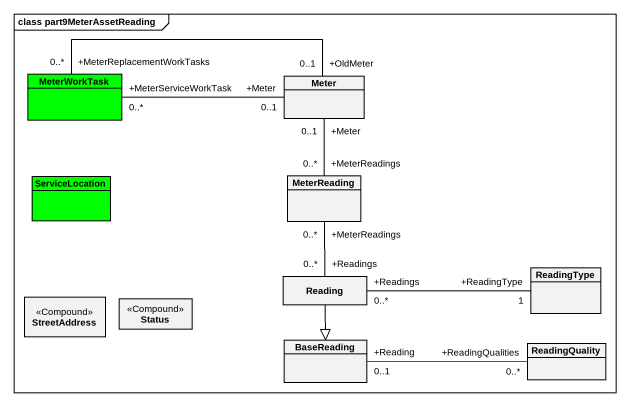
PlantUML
@startuml
mainframe class part9MeterAssetReading
hide circle
hide empty members
class MeterWorkTask #00FF00
class Meter
class ServiceLocation #00FF00
class MeterReading
class ReadingType
class StreetAddress <<Compound>>
class Status <<Compound>>
class Reading
class BaseReading
class ReadingQuality
MeterWorkTask "+MeterServiceWorkTask\n0..*" -right- "+Meter\n0..1" Meter
MeterWorkTask "+MeterReplacementWorkTasks\n0..*" -right- "+OldMeter\n0..1" Meter
Meter "+Meter\n0..1" -- "+MeterReadings\n0..*" MeterReading
Reading "+Readings\n0..*" -up- "+MeterReadings\n0..*" MeterReading
Reading "+Readings\n0..*" -right- "+ReadingType\n1" ReadingType
Reading --|> BaseReading
ReadingQuality "+ReadingQualities\n0..*" -left- "+Reading\n0..1" BaseReading
@enduml
